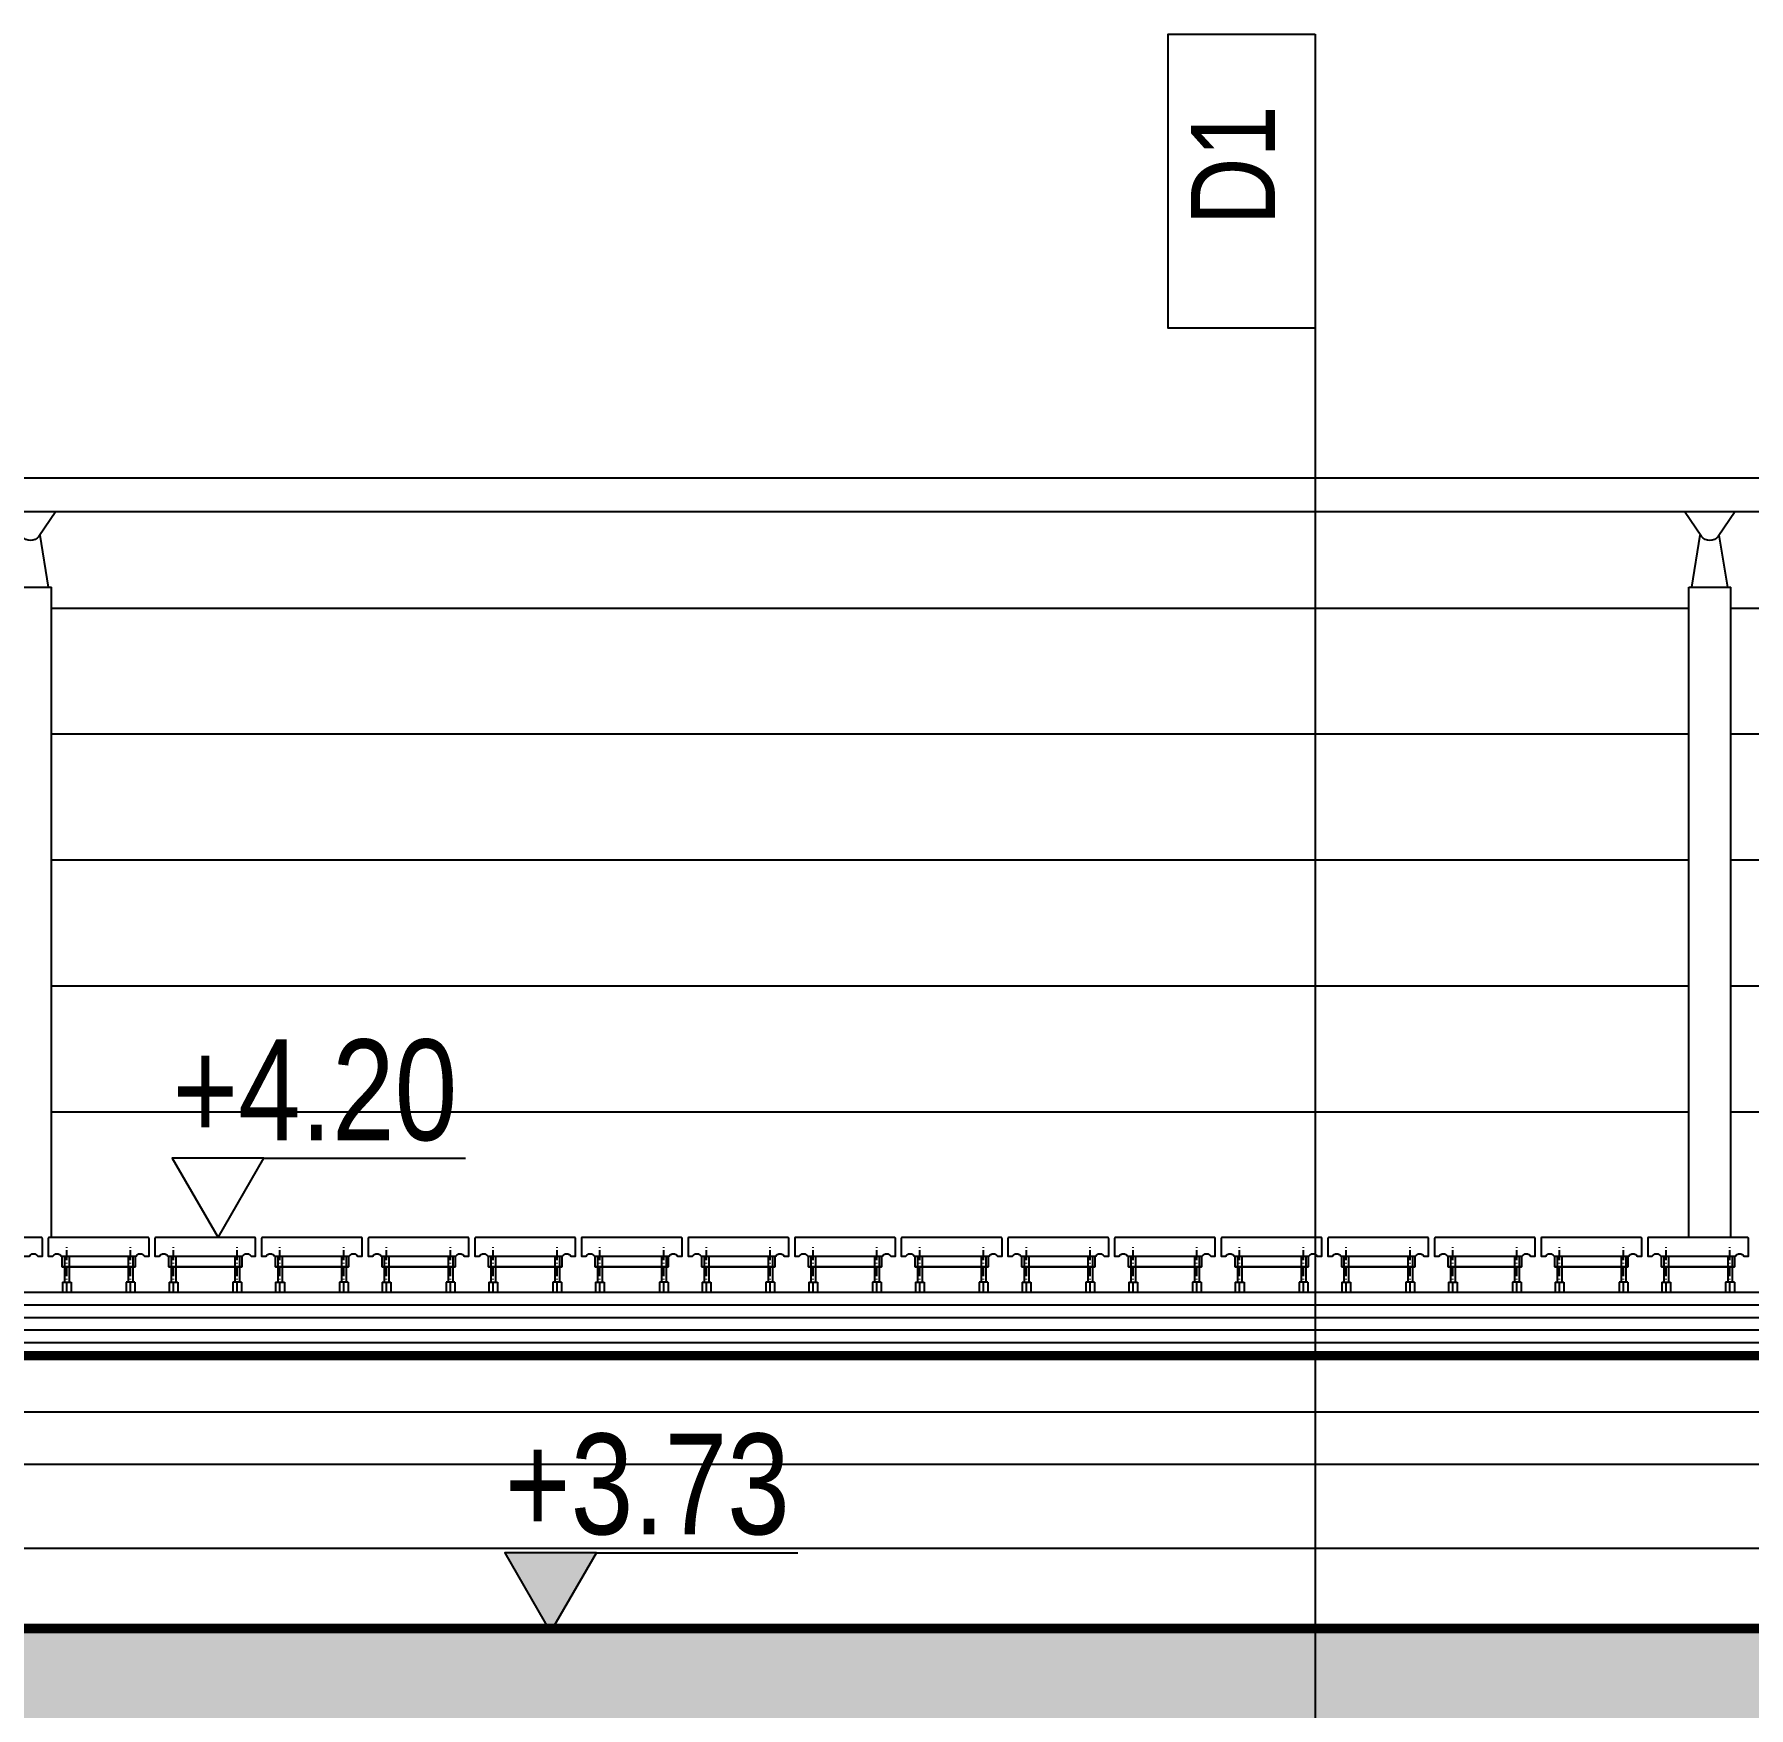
# Model space of a CAD drawing. Header units: millimetres. Extents: x 58205 to 122423, y 1055 to 94479.
# Drawn here: x 70472.4 to 70676.6, y 19543.4 to 19742.8 of the extents above; entities that cross this region are included whole.
import ezdxf

# ---------------------------------------------------------------- set-up
doc = ezdxf.new("R2010")
doc.units = ezdxf.units.MM
for name, pattern in [('0707_PB_080619_gn_xref$0$ACAD_ISO10W100', [18, 12, -3, 0, -3]), ('ACAD_ISO03W100', [30, 12, -18]), ('HIDDEN', [9.525, 6.35, -3.175])]:
    doc.linetypes.add(name, pattern=pattern)
for name, color, linetype in [('+48_HACZE', 253, 'Continuous'), ('+48_IZOLACJE', 4, 'Continuous'), ('+48_KOTY', 3, 'Continuous'), ('+48_MEBLE', 251, 'Continuous'), ('+48_OPISY_ŚCIAN', 3, 'Continuous'), ('+48_WEŁNA', 252, 'Continuous'), ('+48_WIDOK', 5, 'Continuous'), ('+48_ŻELBET', 242, 'Continuous'), ('1_CIENKA', 252, 'Continuous')]:
    doc.layers.add(name, color=color, linetype=linetype)
doc.styles.add('WRP_ARIAL', font='ARIAL.TTF', dxfattribs={"width": 0.8})
doc.linetypes.add('BATTING', pattern='A,0.00254,-2.54,[134,ltypeshp.shx,S=2.54,R=0,X=-2.54,Y=0],-5.08,[134,ltypeshp.shx,S=2.54,R=180,X=2.54,Y=0],-2.54', length=10.16254)
doc.linetypes.add('ZIGZAG', pattern='A,0.00254,-5.08,[131,ltypeshp.shx,S=5.08,R=0,X=-5.08,Y=0],-10.16,[131,ltypeshp.shx,S=5.08,R=180,X=5.08,Y=0],-5.08', length=20.32254)

# ---------------------------------------------------------------- blocks, each defined once
blk = doc.blocks.new('SCIANA')
at = {"layer": '+48_OPISY_ŚCIAN', "ltscale": 5}
blk.add_line((-25, 0), (25, 0), dxfattribs=at)
blk.add_lwpolyline([(-60, 0), (-25, 0), (-25, 17.5), (-60, 17.5)], close=True, dxfattribs=at)
at = {"layer": '+48_OPISY_ŚCIAN', "ltscale": 5, "style": 'WRP_ARIAL', "width": 0.8}
blk.add_attdef('TYP', (-53.56, 4.8), '', height=10, dxfattribs=at)
blk = doc.blocks.new('koty')
at = {"layer": '+48_KOTY', "color": 3, "ltscale": 5}
blk.add_line((70403.15, 11224.99), (70423.15, 11224.99), dxfattribs=at)
blk.add_lwpolyline([(70398.6, 11217.11), (70403.15, 11224.99), (70394.05, 11224.99)], close=True, dxfattribs=at)
at = {"layer": '+48_KOTY', "color": 3, "style": 'WRP_ARIAL', "width": 0.8}
blk.add_attdef('POZIOM', (70403.19, 11226.78), '', height=10, dxfattribs=at)

msp = doc.modelspace()

# ---------------------------------------------------------------- hatches: boundary and pattern name
at = {"layer": '+48_HACZE', "linetype": 'Continuous'}
h = msp.add_hatch(dxfattribs=at)
h.set_pattern_fill('ANSI33', color=256, scale=2, style=0)
h.set_pattern_definition([(45, (5e-05, 12723.362), (-8.9802561, 8.9802561), []), (45, (8.98, 12723.362), (-8.9802561, 8.9802561), [6.35, -3.175])])
edge = h.paths.add_edge_path()
edge.add_line((71253.484, 19449.451), (71277.484, 19449.451))
edge.add_line((71277.484, 19449.451), (71277.484, 19586.451))
edge.add_line((71277.484, 19586.451), (71253.484, 19586.451))
edge.add_line((71253.484, 19586.451), (71253.484, 19552.451))
edge.add_line((71253.484, 19552.451), (69717.484, 19553.447))
edge.add_line((69717.484, 19553.447), (69717.484, 19595.451))
edge.add_line((69717.484, 19595.451), (69693.484, 19595.451))
edge.add_line((69693.484, 19595.451), (69693.484, 19515.451))
edge.add_line((69693.484, 19515.451), (69717.484, 19515.451))
edge.add_line((69717.484, 19515.451), (69717.484, 19534.451))
edge.add_line((69717.484, 19534.451), (71253.484, 19534.451))
edge.add_line((71253.484, 19534.451), (71253.484, 19449.451))
at = {"layer": '+48_KOTY'}
msp.add_hatch(color=256, dxfattribs=at).paths.add_polyline_path([(70539.37, 19561.908), (70528.45, 19561.908), (70533.91, 19552.451)])

# ---------------------------------------------------------------- linework, layer by layer
at = {"layer": '+48_IZOLACJE', "linetype": 'HIDDEN', "const_width": 1}
msp.add_lwpolyline([(69718.984, 19585.451), (71253.484, 19585.451)], dxfattribs=at)
at = {"layer": '+48_IZOLACJE', "linetype": 'ACAD_ISO03W100', "ltscale": 0.5, "const_width": 1}
msp.add_lwpolyline([(71253.484, 19552.947), (69717.484, 19552.974)], dxfattribs=at)
at = {"layer": '+48_KOTY'}
msp.add_lwpolyline([(70539.37, 19561.908), (70528.45, 19561.908), (70533.91, 19552.451), (70539.37, 19561.908)], dxfattribs=at)
at = {"layer": '+48_MEBLE'}
for p, q in [((70208.484, 19689.951), (71271.984, 19689.951)), ((70208.484, 19685.951), (71271.995, 19685.951)), ((70469.484, 19676.951), (70474.484, 19676.951)), ((70474.484, 19599.451), (70474.484, 19676.951)), ((70669.484, 19599.451), (70669.484, 19676.951)), ((70669.484, 19676.951), (70674.484, 19676.951)), ((70674.484, 19599.451), (70674.484, 19676.951)), ((70474.484, 19674.451), (70669.484, 19674.451)), ((70674.484, 19674.451), (70869.484, 19674.451)), ((70474.484, 19659.451), (70669.484, 19659.451)), ((70674.484, 19659.451), (70869.484, 19659.451)), ((70474.484, 19644.451), (70669.484, 19644.451)), ((70674.484, 19644.451), (70869.484, 19644.451)), ((70474.484, 19629.451), (70669.484, 19629.451)), ((70674.484, 19629.451), (70869.484, 19629.451)), ((70474.484, 19614.451), (70669.484, 19614.451)), ((70674.484, 19614.451), (70869.484, 19614.451))]:
    msp.add_line(p, q, dxfattribs=at)
for points in [[(70474.984, 19685.951), (70472.975, 19682.951, -0.4595573), (70470.975, 19682.951), (70468.984, 19685.951)], [(70674.984, 19685.951), (70672.975, 19682.951, -0.4595573), (70670.975, 19682.951), (70668.984, 19685.951)]]:
    msp.add_lwpolyline(points, format="xyb", dxfattribs=at)
for points in [[(70474.108, 19676.951), (70473.106, 19683.146)], [(70669.843, 19676.951), (70670.845, 19683.147)], [(70674.108, 19676.951), (70673.106, 19683.146)]]:
    msp.add_lwpolyline(points, dxfattribs=at)
at = {"layer": '+48_OPISY_ŚCIAN'}
msp.add_lwpolyline([(70624.982, 19702.445), (70624.982, 19525.895)], dxfattribs=at)
at = {"layer": '+48_WEŁNA', "linetype": 'BATTING', "ltscale": 0.6}
msp.add_line((69717.484, 19578.701), (71252.984, 19578.701), dxfattribs=at)
at = {"layer": '+48_WEŁNA', "linetype": 'BATTING', "ltscale": 0.9}
msp.add_line((69717.484, 19562.451), (71252.984, 19562.451), dxfattribs=at)
at = {"layer": '+48_WEŁNA', "linetype": 'ZIGZAG', "ltscale": 0.28}
for points in [[(69718.984, 19591.451), (71253.484, 19591.451)], [(69718.984, 19588.451), (71252.884, 19588.451)]]:
    msp.add_lwpolyline(points, dxfattribs=at)
at = {"layer": '+48_WIDOK', "ltscale": 3}
for p, q in [((69717.484, 19584.951), (71253.484, 19584.951)), ((69717.484, 19572.451), (71252.984, 19572.451))]:
    msp.add_line(p, q, dxfattribs=at)
for points in [[(69720.269, 19592.951), (71253.484, 19592.951)], [(69718.984, 19589.951), (71253.484, 19589.951)], [(69718.984, 19586.951), (71252.884, 19586.951)]]:
    msp.add_lwpolyline(points, dxfattribs=at)
at = {"layer": '+48_ŻELBET', "linetype": 'Continuous'}
msp.add_line((69717.484, 19552.451), (71253.484, 19552.451), dxfattribs=at)
at = {"layer": '1_CIENKA', "lineweight": -3}
for p, q in [((70476.009, 19597.251), (70476.009, 19594.134)), ((70476.559, 19597.251), (70476.559, 19594.134)), ((70483.609, 19597.251), (70483.609, 19594.134)), ((70484.159, 19597.251), (70484.159, 19594.134)), ((70488.709, 19597.251), (70488.709, 19594.134)), ((70489.259, 19597.251), (70489.259, 19594.134)), ((70496.309, 19597.251), (70496.309, 19594.134)), ((70496.859, 19597.251), (70496.859, 19594.134)), ((70501.409, 19597.251), (70501.409, 19594.134)), ((70501.959, 19597.251), (70501.959, 19594.134)), ((70509.009, 19597.251), (70509.009, 19594.134)), ((70509.559, 19597.251), (70509.559, 19594.134)), ((70514.109, 19597.251), (70514.109, 19594.134)), ((70514.659, 19597.251), (70514.659, 19594.134)), ((70521.709, 19597.251), (70521.709, 19594.134)), ((70522.259, 19597.251), (70522.259, 19594.134)), ((70526.809, 19597.251), (70526.809, 19594.134)), ((70527.359, 19597.251), (70527.359, 19594.134)), ((70534.409, 19597.251), (70534.409, 19594.134)), ((70534.959, 19597.251), (70534.959, 19594.134)), ((70539.509, 19597.251), (70539.509, 19594.134)), ((70540.059, 19597.251), (70540.059, 19594.134)), ((70547.109, 19597.251), (70547.109, 19594.134)), ((70547.659, 19597.251), (70547.659, 19594.134)), ((70552.209, 19597.251), (70552.209, 19594.134)), ((70552.759, 19597.251), (70552.759, 19594.134)), ((70559.809, 19597.251), (70559.809, 19594.134)), ((70560.359, 19597.251), (70560.359, 19594.134)), ((70564.909, 19597.251), (70564.909, 19594.134)), ((70565.459, 19597.251), (70565.459, 19594.134)), ((70572.509, 19597.251), (70572.509, 19594.134)), ((70573.059, 19597.251), (70573.059, 19594.134)), ((70577.609, 19597.251), (70577.609, 19594.134)), ((70578.159, 19597.251), (70578.159, 19594.134)), ((70585.209, 19597.251), (70585.209, 19594.134)), ((70585.759, 19597.251), (70585.759, 19594.134)), ((70590.309, 19597.251), (70590.309, 19594.134)), ((70590.859, 19597.251), (70590.859, 19594.134)), ((70597.909, 19597.251), (70597.909, 19594.134)), ((70598.459, 19597.251), (70598.459, 19594.134)), ((70603.009, 19597.251), (70603.009, 19594.134)), ((70603.559, 19597.251), (70603.559, 19594.134)), ((70610.609, 19597.251), (70610.609, 19594.134)), ((70611.159, 19597.251), (70611.159, 19594.134)), ((70615.709, 19597.251), (70615.709, 19594.134)), ((70616.259, 19597.251), (70616.259, 19594.134)), ((70623.309, 19597.251), (70623.309, 19594.134)), ((70623.859, 19597.251), (70623.859, 19594.134)), ((70628.409, 19597.251), (70628.409, 19594.134)), ((70628.959, 19597.251), (70628.959, 19594.134)), ((70636.009, 19597.251), (70636.009, 19594.134)), ((70636.559, 19597.251), (70636.559, 19594.134)), ((70641.109, 19597.251), (70641.109, 19594.134)), ((70641.659, 19597.251), (70641.659, 19594.134)), ((70648.709, 19597.251), (70648.709, 19594.134)), ((70649.259, 19597.251), (70649.259, 19594.134)), ((70653.809, 19597.251), (70653.809, 19594.134)), ((70654.359, 19597.251), (70654.359, 19594.134)), ((70661.409, 19597.251), (70661.409, 19594.134)), ((70661.959, 19597.251), (70661.959, 19594.134)), ((70666.509, 19597.251), (70666.509, 19594.134)), ((70667.059, 19597.251), (70667.059, 19594.134)), ((70674.109, 19597.251), (70674.109, 19594.134)), ((70674.659, 19597.251), (70674.659, 19594.134)), ((70475.734, 19595.951), (70484.434, 19595.951)), ((70488.434, 19595.951), (70497.134, 19595.951)), ((70501.134, 19595.951), (70509.834, 19595.951)), ((70513.834, 19595.951), (70522.534, 19595.951)), ((70526.534, 19595.951), (70535.234, 19595.951)), ((70539.234, 19595.951), (70547.934, 19595.951)), ((70551.934, 19595.951), (70560.634, 19595.951)), ((70564.634, 19595.951), (70573.334, 19595.951)), ((70577.334, 19595.951), (70586.034, 19595.951)), ((70590.034, 19595.951), (70598.734, 19595.951)), ((70602.734, 19595.951), (70611.434, 19595.951)), ((70615.434, 19595.951), (70624.134, 19595.951)), ((70628.134, 19595.951), (70636.834, 19595.951)), ((70640.834, 19595.951), (70649.534, 19595.951)), ((70653.534, 19595.951), (70662.234, 19595.951)), ((70666.234, 19595.951), (70674.934, 19595.951)), ((70475.766, 19594.134), (70476.801, 19594.134)), ((70475.766, 19594.134), (70475.766, 19592.951)), ((70476.801, 19594.134), (70476.801, 19592.951)), ((70483.366, 19594.134), (70483.366, 19592.951)), ((70484.401, 19594.134), (70483.366, 19594.134)), ((70484.401, 19594.134), (70484.401, 19592.951)), ((70488.466, 19594.134), (70489.501, 19594.134)), ((70488.466, 19594.134), (70488.466, 19592.951)), ((70489.501, 19594.134), (70489.501, 19592.951)), ((70496.066, 19594.134), (70496.066, 19592.951)), ((70497.101, 19594.134), (70496.066, 19594.134)), ((70497.101, 19594.134), (70497.101, 19592.951)), ((70501.166, 19594.134), (70502.201, 19594.134)), ((70501.166, 19594.134), (70501.166, 19592.951)), ((70502.201, 19594.134), (70502.201, 19592.951)), ((70508.766, 19594.134), (70508.766, 19592.951)), ((70509.801, 19594.134), (70508.766, 19594.134)), ((70509.801, 19594.134), (70509.801, 19592.951)), ((70513.866, 19594.134), (70514.901, 19594.134)), ((70513.866, 19594.134), (70513.866, 19592.951)), ((70514.901, 19594.134), (70514.901, 19592.951)), ((70521.466, 19594.134), (70521.466, 19592.951)), ((70522.501, 19594.134), (70521.466, 19594.134)), ((70522.501, 19594.134), (70522.501, 19592.951)), ((70526.566, 19594.134), (70527.601, 19594.134)), ((70526.566, 19594.134), (70526.566, 19592.951)), ((70527.601, 19594.134), (70527.601, 19592.951)), ((70534.166, 19594.134), (70534.166, 19592.951)), ((70535.201, 19594.134), (70534.166, 19594.134)), ((70535.201, 19594.134), (70535.201, 19592.951)), ((70539.266, 19594.134), (70540.301, 19594.134)), ((70539.266, 19594.134), (70539.266, 19592.951)), ((70540.301, 19594.134), (70540.301, 19592.951)), ((70546.866, 19594.134), (70546.866, 19592.951)), ((70547.901, 19594.134), (70546.866, 19594.134)), ((70547.901, 19594.134), (70547.901, 19592.951)), ((70551.966, 19594.134), (70553.001, 19594.134)), ((70551.966, 19594.134), (70551.966, 19592.951)), ((70553.001, 19594.134), (70553.001, 19592.951)), ((70559.566, 19594.134), (70559.566, 19592.951)), ((70560.601, 19594.134), (70559.566, 19594.134)), ((70560.601, 19594.134), (70560.601, 19592.951)), ((70564.666, 19594.134), (70565.701, 19594.134)), ((70564.666, 19594.134), (70564.666, 19592.951)), ((70565.701, 19594.134), (70565.701, 19592.951)), ((70572.266, 19594.134), (70572.266, 19592.951)), ((70573.301, 19594.134), (70572.266, 19594.134)), ((70573.301, 19594.134), (70573.301, 19592.951)), ((70577.366, 19594.134), (70578.401, 19594.134)), ((70577.366, 19594.134), (70577.366, 19592.951)), ((70578.401, 19594.134), (70578.401, 19592.951)), ((70584.966, 19594.134), (70584.966, 19592.951)), ((70586.001, 19594.134), (70584.966, 19594.134)), ((70586.001, 19594.134), (70586.001, 19592.951)), ((70590.066, 19594.134), (70591.101, 19594.134)), ((70590.066, 19594.134), (70590.066, 19592.951)), ((70591.101, 19594.134), (70591.101, 19592.951)), ((70597.666, 19594.134), (70597.666, 19592.951)), ((70598.701, 19594.134), (70597.666, 19594.134)), ((70598.701, 19594.134), (70598.701, 19592.951)), ((70602.766, 19594.134), (70603.801, 19594.134)), ((70602.766, 19594.134), (70602.766, 19592.951)), ((70603.801, 19594.134), (70603.801, 19592.951)), ((70610.366, 19594.134), (70610.366, 19592.951)), ((70611.401, 19594.134), (70610.366, 19594.134)), ((70611.401, 19594.134), (70611.401, 19592.951)), ((70615.466, 19594.134), (70616.501, 19594.134)), ((70615.466, 19594.134), (70615.466, 19592.951)), ((70616.501, 19594.134), (70616.501, 19592.951)), ((70623.066, 19594.134), (70623.066, 19592.951)), ((70624.101, 19594.134), (70623.066, 19594.134)), ((70624.101, 19594.134), (70624.101, 19592.951)), ((70628.166, 19594.134), (70629.201, 19594.134)), ((70628.166, 19594.134), (70628.166, 19592.951)), ((70629.201, 19594.134), (70629.201, 19592.951)), ((70635.766, 19594.134), (70635.766, 19592.951)), ((70636.801, 19594.134), (70635.766, 19594.134)), ((70636.801, 19594.134), (70636.801, 19592.951)), ((70640.866, 19594.134), (70641.901, 19594.134)), ((70640.866, 19594.134), (70640.866, 19592.951)), ((70641.901, 19594.134), (70641.901, 19592.951)), ((70648.466, 19594.134), (70648.466, 19592.951)), ((70649.501, 19594.134), (70648.466, 19594.134)), ((70649.501, 19594.134), (70649.501, 19592.951)), ((70653.566, 19594.134), (70654.601, 19594.134)), ((70653.566, 19594.134), (70653.566, 19592.951)), ((70654.601, 19594.134), (70654.601, 19592.951)), ((70661.166, 19594.134), (70661.166, 19592.951)), ((70662.201, 19594.134), (70661.166, 19594.134)), ((70662.201, 19594.134), (70662.201, 19592.951)), ((70666.266, 19594.134), (70667.301, 19594.134)), ((70666.266, 19594.134), (70666.266, 19592.951)), ((70667.301, 19594.134), (70667.301, 19592.951)), ((70673.866, 19594.134), (70673.866, 19592.951)), ((70674.901, 19594.134), (70673.866, 19594.134)), ((70674.901, 19594.134), (70674.901, 19592.951))]:
    msp.add_line(p, q, dxfattribs=at)
at = {"layer": '1_CIENKA', "linetype": '0707_PB_080619_gn_xref$0$ACAD_ISO10W100', "lineweight": -3, "ltscale": 0.1}
for p, q in [((70476.284, 19592.951), (70476.284, 19598.301)), ((70483.884, 19592.951), (70483.884, 19598.301)), ((70488.984, 19592.951), (70488.984, 19598.301)), ((70496.584, 19592.951), (70496.584, 19598.301)), ((70501.684, 19592.951), (70501.684, 19598.301)), ((70509.284, 19592.951), (70509.284, 19598.301)), ((70514.384, 19592.951), (70514.384, 19598.301)), ((70521.984, 19592.951), (70521.984, 19598.301)), ((70527.084, 19592.951), (70527.084, 19598.301)), ((70534.684, 19592.951), (70534.684, 19598.301)), ((70539.784, 19592.951), (70539.784, 19598.301)), ((70547.384, 19592.951), (70547.384, 19598.301)), ((70552.484, 19592.951), (70552.484, 19598.301)), ((70560.084, 19592.951), (70560.084, 19598.301)), ((70565.184, 19592.951), (70565.184, 19598.301)), ((70572.784, 19592.951), (70572.784, 19598.301)), ((70577.884, 19592.951), (70577.884, 19598.301)), ((70585.484, 19592.951), (70585.484, 19598.301)), ((70590.584, 19592.951), (70590.584, 19598.301)), ((70598.184, 19592.951), (70598.184, 19598.301)), ((70603.284, 19592.951), (70603.284, 19598.301)), ((70610.884, 19592.951), (70610.884, 19598.301)), ((70615.984, 19592.951), (70615.984, 19598.301)), ((70623.584, 19592.951), (70623.584, 19598.301)), ((70628.684, 19592.951), (70628.684, 19598.301)), ((70636.284, 19592.951), (70636.284, 19598.301)), ((70641.384, 19592.951), (70641.384, 19598.301)), ((70648.984, 19592.951), (70648.984, 19598.301)), ((70654.084, 19592.951), (70654.084, 19598.301)), ((70661.684, 19592.951), (70661.684, 19598.301)), ((70666.784, 19592.951), (70666.784, 19598.301)), ((70674.384, 19592.951), (70674.384, 19598.301))]:
    msp.add_line(p, q, dxfattribs=at)
at = {"layer": '1_CIENKA', "lineweight": -3}
for points in [[(70462.934, 19597.251), (70471.834, 19597.251, -0.536675), (70472.834, 19597.251), (70473.384, 19597.251), (70473.384, 19599.351, 0.4142136), (70473.284, 19599.451), (70461.484, 19599.451, 0.4140826), (70461.384, 19599.351), (70461.384, 19597.251), (70461.934, 19597.251, -0.536675)], [(70475.634, 19597.251), (70484.534, 19597.251, -0.536675), (70485.534, 19597.251), (70486.084, 19597.251), (70486.084, 19599.351, 0.4142136), (70485.984, 19599.451), (70474.184, 19599.451, 0.4140826), (70474.084, 19599.351), (70474.084, 19597.251), (70474.634, 19597.251, -0.536675)], [(70488.334, 19597.251), (70497.234, 19597.251, -0.536675), (70498.234, 19597.251), (70498.784, 19597.251), (70498.784, 19599.351, 0.4142136), (70498.684, 19599.451), (70486.884, 19599.451, 0.4140826), (70486.784, 19599.351), (70486.784, 19597.251), (70487.334, 19597.251, -0.536675)], [(70501.034, 19597.251), (70509.934, 19597.251, -0.536675), (70510.934, 19597.251), (70511.484, 19597.251), (70511.484, 19599.351, 0.4142136), (70511.384, 19599.451), (70499.584, 19599.451, 0.4140826), (70499.484, 19599.351), (70499.484, 19597.251), (70500.034, 19597.251, -0.536675)], [(70513.734, 19597.251), (70522.634, 19597.251, -0.536675), (70523.634, 19597.251), (70524.184, 19597.251), (70524.184, 19599.351, 0.4142136), (70524.084, 19599.451), (70512.284, 19599.451, 0.4140826), (70512.184, 19599.351), (70512.184, 19597.251), (70512.734, 19597.251, -0.536675)], [(70526.434, 19597.251), (70535.334, 19597.251, -0.536675), (70536.334, 19597.251), (70536.884, 19597.251), (70536.884, 19599.351, 0.4142136), (70536.784, 19599.451), (70524.984, 19599.451, 0.4140826), (70524.884, 19599.351), (70524.884, 19597.251), (70525.434, 19597.251, -0.536675)], [(70539.134, 19597.251), (70548.034, 19597.251, -0.536675), (70549.034, 19597.251), (70549.584, 19597.251), (70549.584, 19599.351, 0.4142136), (70549.484, 19599.451), (70537.684, 19599.451, 0.4140826), (70537.584, 19599.351), (70537.584, 19597.251), (70538.134, 19597.251, -0.536675)], [(70551.834, 19597.251), (70560.734, 19597.251, -0.536675), (70561.734, 19597.251), (70562.284, 19597.251), (70562.284, 19599.351, 0.4142136), (70562.184, 19599.451), (70550.384, 19599.451, 0.4140826), (70550.284, 19599.351), (70550.284, 19597.251), (70550.834, 19597.251, -0.536675)], [(70564.534, 19597.251), (70573.434, 19597.251, -0.536675), (70574.434, 19597.251), (70574.984, 19597.251), (70574.984, 19599.351, 0.4142136), (70574.884, 19599.451), (70563.084, 19599.451, 0.4140826), (70562.984, 19599.351), (70562.984, 19597.251), (70563.534, 19597.251, -0.536675)], [(70577.234, 19597.251), (70586.134, 19597.251, -0.536675), (70587.134, 19597.251), (70587.684, 19597.251), (70587.684, 19599.351, 0.4142136), (70587.584, 19599.451), (70575.784, 19599.451, 0.4140826), (70575.684, 19599.351), (70575.684, 19597.251), (70576.234, 19597.251, -0.536675)], [(70589.934, 19597.251), (70598.834, 19597.251, -0.536675), (70599.834, 19597.251), (70600.384, 19597.251), (70600.384, 19599.351, 0.4142136), (70600.284, 19599.451), (70588.484, 19599.451, 0.4140826), (70588.384, 19599.351), (70588.384, 19597.251), (70588.934, 19597.251, -0.536675)], [(70602.634, 19597.251), (70611.534, 19597.251, -0.536675), (70612.534, 19597.251), (70613.084, 19597.251), (70613.084, 19599.351, 0.4142136), (70612.984, 19599.451), (70601.184, 19599.451, 0.4140826), (70601.084, 19599.351), (70601.084, 19597.251), (70601.634, 19597.251, -0.536675)], [(70615.334, 19597.251), (70624.234, 19597.251, -0.536675), (70625.234, 19597.251), (70625.784, 19597.251), (70625.784, 19599.351, 0.4142136), (70625.684, 19599.451), (70613.884, 19599.451, 0.4140826), (70613.784, 19599.351), (70613.784, 19597.251), (70614.334, 19597.251, -0.536675)], [(70628.034, 19597.251), (70636.934, 19597.251, -0.536675), (70637.934, 19597.251), (70638.484, 19597.251), (70638.484, 19599.351, 0.4142136), (70638.384, 19599.451), (70626.584, 19599.451, 0.4140826), (70626.484, 19599.351), (70626.484, 19597.251), (70627.034, 19597.251, -0.536675)], [(70640.734, 19597.251), (70649.634, 19597.251, -0.536675), (70650.634, 19597.251), (70651.184, 19597.251), (70651.184, 19599.351, 0.4142136), (70651.084, 19599.451), (70639.284, 19599.451, 0.4140826), (70639.184, 19599.351), (70639.184, 19597.251), (70639.734, 19597.251, -0.536675)], [(70653.434, 19597.251), (70662.334, 19597.251, -0.536675), (70663.334, 19597.251), (70663.884, 19597.251), (70663.884, 19599.351, 0.4142136), (70663.784, 19599.451), (70651.984, 19599.451, 0.4140826), (70651.884, 19599.351), (70651.884, 19597.251), (70652.434, 19597.251, -0.536675)], [(70666.134, 19597.251), (70675.034, 19597.251, -0.536675), (70676.034, 19597.251), (70676.584, 19597.251), (70676.584, 19599.351, 0.4142136), (70676.484, 19599.451), (70664.684, 19599.451, 0.4140826), (70664.584, 19599.351), (70664.584, 19597.251), (70665.134, 19597.251, -0.536675)]]:
    msp.add_lwpolyline(points, format="xyb", close=True, dxfattribs=at)
for points in [[(70484.434, 19597.251), (70484.434, 19595.951), (70475.734, 19595.951), (70475.734, 19597.251)], [(70497.134, 19597.251), (70497.134, 19595.951), (70488.434, 19595.951), (70488.434, 19597.251)], [(70509.834, 19597.251), (70509.834, 19595.951), (70501.134, 19595.951), (70501.134, 19597.251)], [(70522.534, 19597.251), (70522.534, 19595.951), (70513.834, 19595.951), (70513.834, 19597.251)], [(70535.234, 19597.251), (70535.234, 19595.951), (70526.534, 19595.951), (70526.534, 19597.251)], [(70547.934, 19597.251), (70547.934, 19595.951), (70539.234, 19595.951), (70539.234, 19597.251)], [(70560.634, 19597.251), (70560.634, 19595.951), (70551.934, 19595.951), (70551.934, 19597.251)], [(70573.334, 19597.251), (70573.334, 19595.951), (70564.634, 19595.951), (70564.634, 19597.251)], [(70586.034, 19597.251), (70586.034, 19595.951), (70577.334, 19595.951), (70577.334, 19597.251)], [(70598.734, 19597.251), (70598.734, 19595.951), (70590.034, 19595.951), (70590.034, 19597.251)], [(70611.434, 19597.251), (70611.434, 19595.951), (70602.734, 19595.951), (70602.734, 19597.251)], [(70624.134, 19597.251), (70624.134, 19595.951), (70615.434, 19595.951), (70615.434, 19597.251)], [(70636.834, 19597.251), (70636.834, 19595.951), (70628.134, 19595.951), (70628.134, 19597.251)], [(70649.534, 19597.251), (70649.534, 19595.951), (70640.834, 19595.951), (70640.834, 19597.251)], [(70662.234, 19597.251), (70662.234, 19595.951), (70653.534, 19595.951), (70653.534, 19597.251)], [(70674.934, 19597.251), (70674.934, 19595.951), (70666.234, 19595.951), (70666.234, 19597.251)]]:
    msp.add_lwpolyline(points, dxfattribs=at)

# ---------------------------------------------------------------- block references
at = {"layer": '+48_KOTY'}
ref = msp.add_blockref('koty', (-13984.015, 6138.915), dxfattribs=dict(at, xscale=1.19999999999709, yscale=1.19999999999709, zscale=1.2))
ref.add_attrib('POZIOM', '+4.20', (70488.869, 19611.053), dxfattribs={"color": 3, "height": 12, "style": 'WRP_ARIAL', "width": 0.8})
ref = msp.add_blockref('koty', (-13944.411, 6091.915), dxfattribs=dict(at, xscale=1.19999999999709, yscale=1.19999999999709, zscale=1.2))
ref.add_attrib('POZIOM', '+3.73', (70528.473, 19564.104), dxfattribs={"color": 3, "height": 12, "style": 'WRP_ARIAL', "width": 0.8})
at = {"layer": '+48_OPISY_ŚCIAN'}
ref = msp.add_blockref('SCIANA', (70624.982, 19682.795), dxfattribs=dict(at, xscale=-1, rotation=90))
ref.add_attrib('TYP', 'D1', (70620.182, 19720.046), dxfattribs={"ltscale": 5, "height": 10, "rotation": 90, "style": 'WRP_ARIAL', "width": 0.8})

doc.saveas('drawing.dxf')
